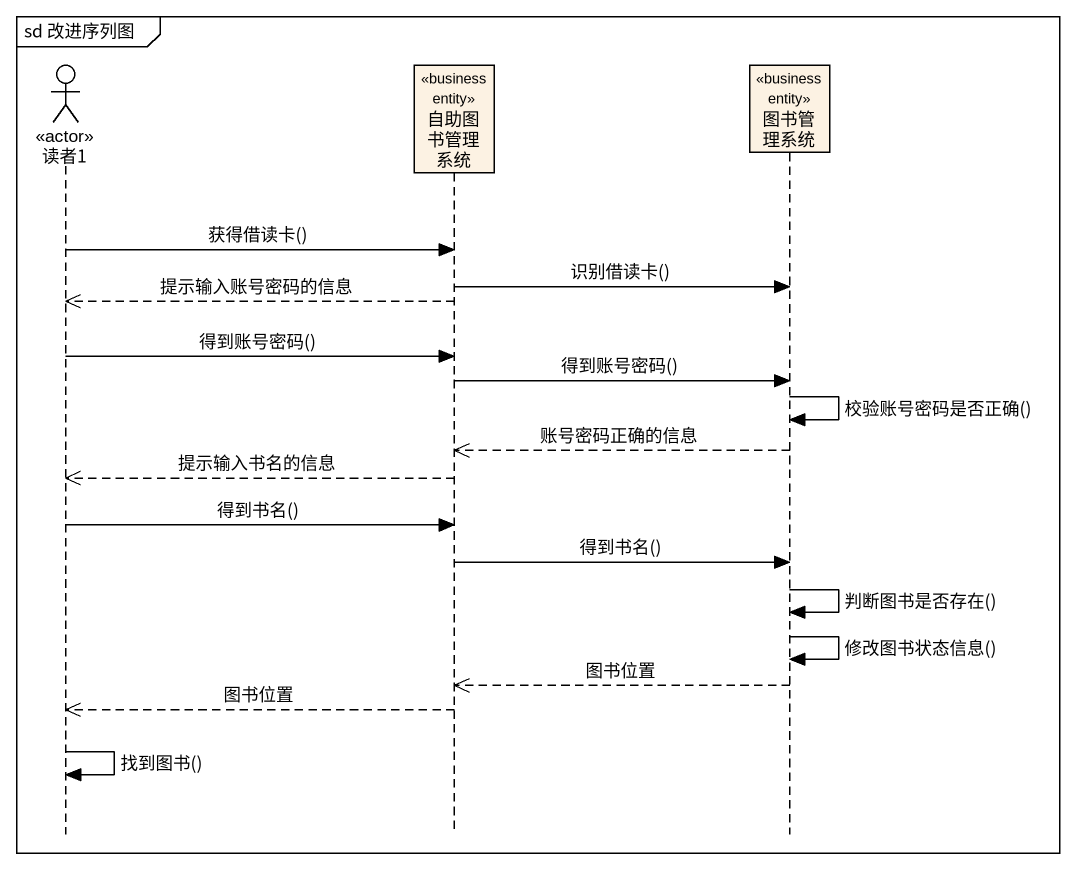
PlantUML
@startuml
mainframe sd 改进序列图
hide footbox
actor 读者1 <<actor>>
participant 自助图书管理系统 <<business entity>>
participant 图书管理系统 <<business entity>>

读者1 -> 自助图书管理系统 : 获得借读卡()
自助图书管理系统 -> 图书管理系统 : 识别借读卡()
自助图书管理系统 -->> 读者1 : 提示输入账号密码的信息
读者1 -> 自助图书管理系统 : 得到账号密码()
自助图书管理系统 -> 图书管理系统 : 得到账号密码()
图书管理系统 -> 图书管理系统 : 校验账号密码是否正确()
图书管理系统 -->> 自助图书管理系统 : 账号密码正确的信息
自助图书管理系统 -->> 读者1 : 提示输入书名的信息
读者1 -> 自助图书管理系统 : 得到书名()
自助图书管理系统 -> 图书管理系统 : 得到书名()
图书管理系统 -> 图书管理系统 : 判断图书是否存在()
图书管理系统 -> 图书管理系统 : 修改图书状态信息()
图书管理系统 -->> 自助图书管理系统 : 图书位置
自助图书管理系统 -->> 读者1 : 图书位置
读者1 -> 读者1 : 找到图书()
@enduml
